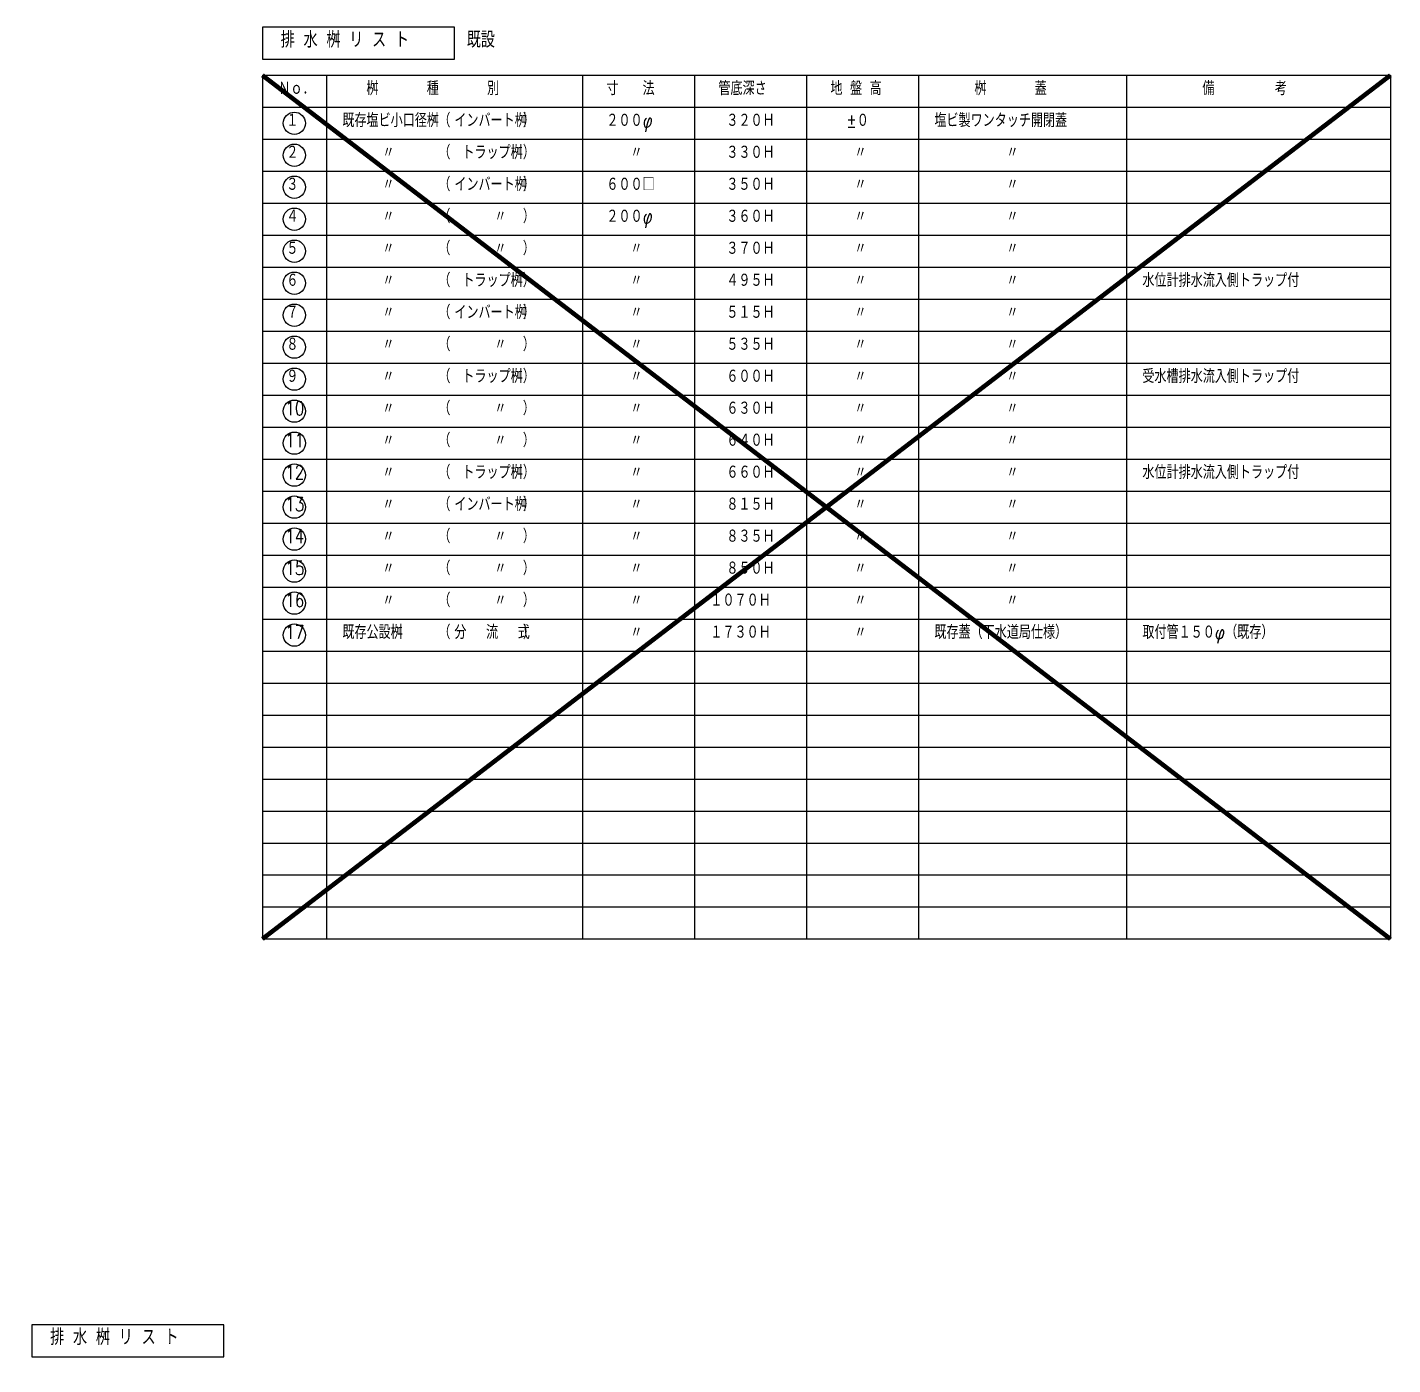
# Model space of a CAD drawing. Header units: millimetres. Extents: x -150 to 278800, y -150 to 85307.
# Drawn here: x 2756 to 32623, y 56041 to 85307 of the extents above; entities that cross this region are included whole.
import ezdxf
from ezdxf.enums import TextEntityAlignment as Align

# ---------------------------------------------------------------- set-up
doc = ezdxf.new("R2010")
doc.units = ezdxf.units.MM
doc.header["$LTSCALE"] = 0.2
doc.set_wipeout_variables(frame=1)
doc.layers.add('30排水', color=6, linetype='Continuous')
doc.layers.add('_既設', color=7, linetype='Continuous')
doc.styles.get("Standard").update_dxf_attribs({"font": 'simplex.shx', "width": 0.8, "bigfont": 'extfont2.shx'})

msp = doc.modelspace()

# ---------------------------------------------------------------- linework, layer by layer
at = {"layer": '30排水', "const_width": 100}
for points in [[(7898, 65357), (32573, 84257)], [(7898, 84257), (32573, 65357)]]:
    msp.add_lwpolyline(points, dxfattribs=at)
at = {"layer": '_既設', "color": 3, "linetype": 'Continuous', "lineweight": -3}
for p, q in [((12098, 85307), (7898, 85307)), ((7898, 85307), (7898, 84607)), ((12098, 84607), (12098, 85307)), ((7898, 84607), (12098, 84607)), ((7898, 84257), (7898, 65357)), ((7898, 84257), (32573, 84257)), ((9298, 84257), (9298, 65357)), ((14898, 84257), (14898, 65357)), ((17348, 84257), (17348, 65357)), ((19798, 84257), (19798, 65357)), ((22248, 84257), (22248, 65357)), ((26798, 84257), (26798, 65357)), ((32573, 84257), (32573, 65357)), ((7898, 83557), (32573, 83557)), ((7898, 65357), (32573, 65357))]:
    msp.add_line(p, q, dxfattribs=at)
at = {"layer": '_既設', "color": 7, "linetype": 'Continuous', "lineweight": -3}
for p, q in [((7898, 82857), (32573, 82857)), ((7898, 82157), (32573, 82157)), ((7898, 81457), (32573, 81457)), ((7898, 80757), (32573, 80757)), ((7898, 80057), (32573, 80057)), ((7898, 79357), (32573, 79357)), ((7898, 78657), (32573, 78657)), ((7898, 77957), (32573, 77957)), ((7898, 77257), (32573, 77257)), ((7898, 76557), (32573, 76557)), ((7898, 75857), (32573, 75857)), ((7898, 75157), (32573, 75157)), ((7898, 74457), (32573, 74457)), ((7898, 73757), (32573, 73757)), ((7898, 73057), (32573, 73057)), ((7898, 72357), (32573, 72357)), ((7898, 71657), (32573, 71657)), ((7898, 70957), (32573, 70957)), ((7898, 70257), (32573, 70257)), ((7898, 69557), (32573, 69557)), ((7898, 68857), (32573, 68857)), ((7898, 68157), (32573, 68157)), ((7898, 67457), (32573, 67457)), ((7898, 66757), (32573, 66757)), ((7898, 66057), (32573, 66057))]:
    msp.add_line(p, q, dxfattribs=at)
at = {"layer": '_既設', "linetype": 'Continuous', "lineweight": -3}
for centre in [(8598, 83207), (8598, 82507), (8598, 81807), (8598, 81107), (8598, 80407), (8598, 79707), (8598, 79007), (8598, 78307), (8598, 77607), (8598, 76907), (8598, 76207), (8598, 75507), (8598, 74807), (8598, 74107), (8598, 73407), (8598, 72707), (8598, 72007)]:
    msp.add_circle(centre, 243.9, dxfattribs=at)

# ---------------------------------------------------------------- texts
at = {"layer": '30排水', "width": 0.8}
msp.add_text('既設', height=350, dxfattribs=at).set_placement((12369, 84757), align=Align.BOTTOM_LEFT)
at = {"layer": '_既設', "color": 3, "linetype": 'Continuous', "lineweight": -3, "width": 0.8}
msp.add_text('排 水 桝 リ ス ト', height=350, dxfattribs=at).set_placement((8298, 84757), align=Align.BOTTOM_LEFT)
at = {"layer": '_既設', "color": 7, "linetype": 'Continuous', "lineweight": -3, "width": 0.8}
for s, p in [('Ｎｏ．', (8248, 83732)), ('桝\u3000\u3000\u3000\u3000種\u3000\u3000\u3000\u3000別', (10173, 83732)), ('寸\u3000\u3000法', (15423, 83732)), ('管底深さ', (17873, 83732)), ('地 盤 高', (20323, 83732)), ('桝\u3000\u3000\u3000\u3000蓋', (23473, 83732)), ('備\u3000\u3000\u3000\u3000\u3000考', (28460.5, 83732)), ('既存塩ビ小口径桝', (9648, 83032)), ('（\u3000\u3000\u3000\u3000\u3000\u3000）', (11748, 83032)), ('インバート桝', (12098, 83032)), ('２００φ', (15423, 83032)), ('３２０Ｈ', (18048, 83032)), ('±０', (20673, 83032)), ('塩ビ製ワンタッチ開閉蓋', (22598, 83032)), ('（\u3000\u3000\u3000\u3000\u3000\u3000）', (11748, 82332)), ('トラップ桝', (12273, 82332)), ('〃', (10523, 82332)), ('〃', (15948, 82332)), ('３３０Ｈ', (18048, 82332)), ('〃', (20848, 82332)), ('〃', (24173, 82332)), ('〃', (10523, 81632)), ('（\u3000\u3000\u3000\u3000\u3000\u3000）', (11748, 81632)), ('インバート桝', (12098, 81632)), ('６００□', (15423, 81632)), ('３５０Ｈ', (18048, 81632)), ('〃', (20848, 81632)), ('〃', (24173, 81632)), ('〃', (10523, 80932)), ('（\u3000\u3000\u3000\u3000\u3000\u3000）', (11748, 80932)), ('〃', (12973, 80932)), ('２００φ', (15423, 80932)), ('３６０Ｈ', (18048, 80932)), ('〃', (20848, 80932)), ('〃', (24173, 80932)), ('（\u3000\u3000\u3000\u3000\u3000\u3000）', (11748, 80232)), ('〃', (10523, 80232)), ('〃', (12973, 80232)), ('〃', (15948, 80232)), ('３７０Ｈ', (18048, 80232)), ('〃', (20848, 80232)), ('〃', (24173, 80232)), ('〃', (10523, 79532)), ('（\u3000\u3000\u3000\u3000\u3000\u3000）', (11748, 79532)), ('トラップ桝', (12273, 79532)), ('〃', (15948, 79532)), ('４９５Ｈ', (18048, 79532)), ('〃', (20848, 79532)), ('〃', (24173, 79532)), ('水位計排水流入側トラップ付', (27148, 79532)), ('〃', (10523, 78832)), ('（\u3000\u3000\u3000\u3000\u3000\u3000）', (11748, 78832)), ('インバート桝', (12098, 78832)), ('〃', (15948, 78832)), ('５１５Ｈ', (18048, 78832)), ('〃', (20848, 78832)), ('〃', (24173, 78832)), ('（\u3000\u3000\u3000\u3000\u3000\u3000）', (11748, 78132)), ('〃', (10523, 78132)), ('〃', (12973, 78132)), ('〃', (15948, 78132)), ('５３５Ｈ', (18048, 78132)), ('〃', (20848, 78132)), ('〃', (24173, 78132)), ('〃', (10523, 77432)), ('（\u3000\u3000\u3000\u3000\u3000\u3000）', (11748, 77432)), ('トラップ桝', (12273, 77432)), ('〃', (15948, 77432)), ('６００Ｈ', (18048, 77432)), ('〃', (20848, 77432)), ('〃', (24173, 77432)), ('受水槽排水流入側トラップ付', (27148, 77432)), ('〃', (10523, 76732)), ('（\u3000\u3000\u3000\u3000\u3000\u3000）', (11748, 76732)), ('〃', (12973, 76732)), ('〃', (15948, 76732)), ('６３０Ｈ', (18048, 76732)), ('〃', (20848, 76732)), ('〃', (24173, 76732)), ('〃', (10523, 76032)), ('（\u3000\u3000\u3000\u3000\u3000\u3000）', (11748, 76032)), ('〃', (12973, 76032)), ('〃', (15948, 76032)), ('６４０Ｈ', (18048, 76032)), ('〃', (20848, 76032)), ('〃', (24173, 76032)), ('〃', (10523, 75332)), ('（\u3000\u3000\u3000\u3000\u3000\u3000）', (11748, 75332)), ('トラップ桝', (12273, 75332)), ('〃', (15948, 75332)), ('６６０Ｈ', (18048, 75332)), ('〃', (20848, 75332)), ('〃', (24173, 75332)), ('水位計排水流入側トラップ付', (27148, 75332)), ('〃', (10523, 74632)), ('（\u3000\u3000\u3000\u3000\u3000\u3000）', (11748, 74632)), ('インバート桝', (12098, 74632)), ('〃', (15948, 74632)), ('８１５Ｈ', (18048, 74632)), ('〃', (20848, 74632)), ('〃', (24173, 74632)), ('〃', (10523, 73932)), ('（\u3000\u3000\u3000\u3000\u3000\u3000）', (11748, 73932)), ('〃', (12973, 73932)), ('〃', (15948, 73932)), ('８３５Ｈ', (18048, 73932)), ('〃', (20848, 73932)), ('〃', (24173, 73932)), ('〃', (10523, 73232)), ('（\u3000\u3000\u3000\u3000\u3000\u3000）', (11748, 73232)), ('〃', (12973, 73232)), ('〃', (15948, 73232)), ('８５０Ｈ', (18048, 73232)), ('〃', (20848, 73232)), ('〃', (24173, 73232)), ('（\u3000\u3000\u3000\u3000\u3000\u3000）', (11748, 72532)), ('１０７０Ｈ', (17698, 72532)), ('〃', (10523, 72532)), ('〃', (12973, 72532)), ('〃', (15948, 72532)), ('〃', (20848, 72532)), ('〃', (24173, 72532)), ('既存公設桝', (9648, 71832)), ('（\u3000\u3000\u3000\u3000\u3000\u3000）', (11748, 71832)), ('分\u3000 流 \u3000式', (12098, 71832)), ('〃', (15948, 71832)), ('１７３０Ｈ', (17698, 71832)), ('〃', (20848, 71832)), ('既存蓋（下水道局仕様）', (22598, 71832)), ('取付管１５０φ（既存）', (27148, 71832))]:
    msp.add_text(s, height=300, dxfattribs=at).set_placement(p, align=Align.BOTTOM_LEFT)
at = {"layer": '_既設', "linetype": 'Continuous', "lineweight": -3, "width": 0.8}
for s, p in [('１', (8423, 83032)), ('２', (8423, 82332)), ('３', (8423, 81632)), ('４', (8423, 80932)), ('５', (8423, 80232)), ('６', (8423, 79532)), ('７', (8423, 78832)), ('８', (8423, 78132)), ('９', (8423, 77432)), ('10', (8401.8, 76732)), ('11', (8401.8, 76032)), ('12', (8401.8, 75332)), ('13', (8401.8, 74632)), ('14', (8401.8, 73932)), ('15', (8401.8, 73232)), ('16', (8401.8, 72532)), ('17', (8401.8, 71832))]:
    msp.add_text(s, height=300, dxfattribs=at).set_placement(p, align=Align.BOTTOM_LEFT)

# ---------------------------------------------------------------- wipeouts: each hides what was drawn before it
at = {"color": 7, "true_color": 0xffffff}
msp.add_wipeout([(2756, 57016), (28027.7, 57016), (28027.7, 39505.7), (2756, 39505.7)], dxfattribs=at)

# ---------------------------------------------------------------- next in the draw order: linework, layer by layer
at = {"layer": '_既設', "color": 3, "linetype": 'Continuous', "lineweight": -3}
for p, q in [((7056, 56916), (2856, 56916)), ((2856, 56916), (2856, 56216)), ((7056, 56216), (7056, 56916)), ((2856, 56216), (7056, 56216))]:
    msp.add_line(p, q, dxfattribs=at)

# ---------------------------------------------------------------- next in the draw order: texts
at = {"layer": '_既設', "color": 3, "linetype": 'Continuous', "lineweight": -3, "width": 0.8}
msp.add_text('排 水 桝 リ ス ト', height=350, dxfattribs=at).set_placement((3256, 56366), align=Align.BOTTOM_LEFT)

doc.saveas('drawing.dxf')
